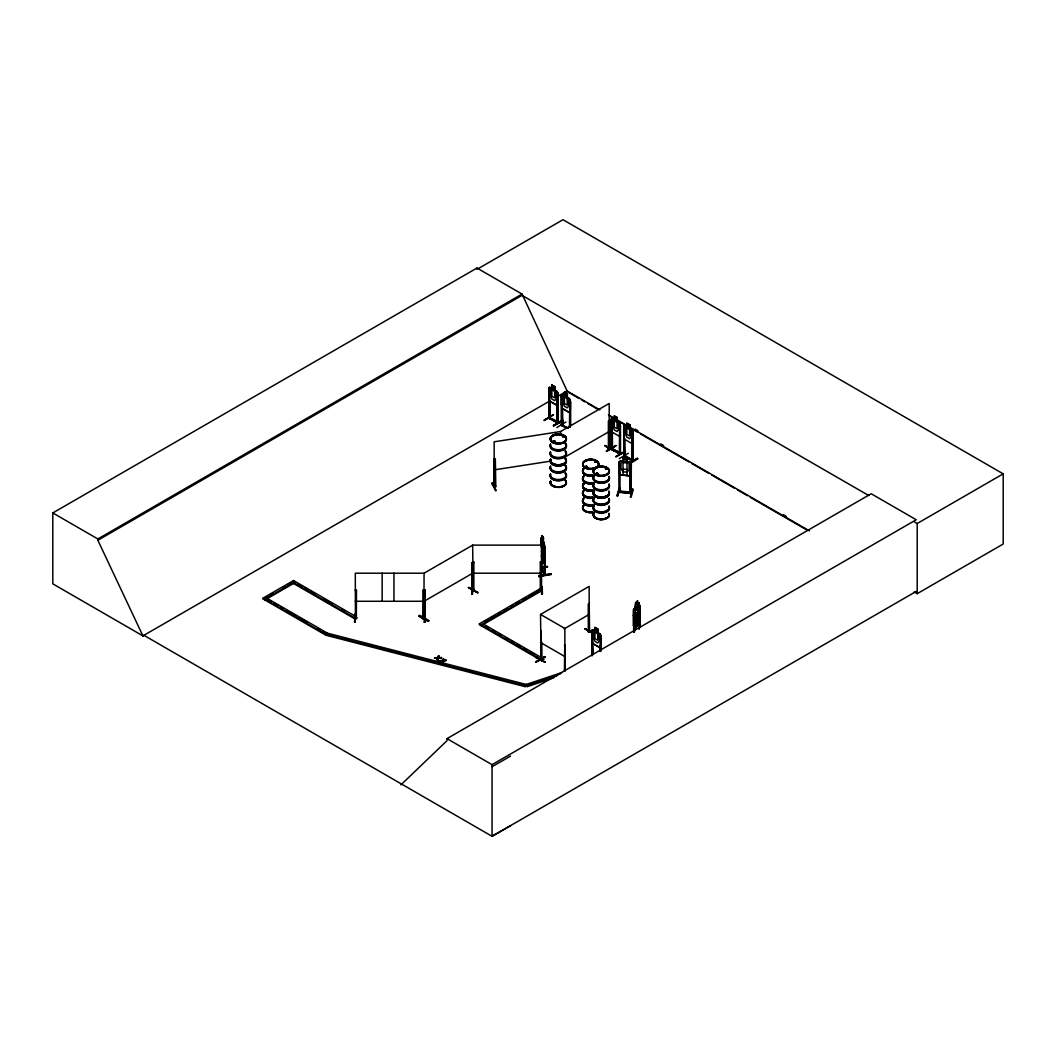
<?xml version="1.0" encoding="UTF-8"?>
<svg xmlns="http://www.w3.org/2000/svg" width="1056" height="1056" viewBox="0 0 1056 1056"><rect width="100%" height="100%" fill="white"/><g stroke="black" fill="none" stroke-linecap="round" stroke-linejoin="round"><path stroke-width="1.5" d="M544.117 556.816L544.513 554.255M549.622 417.582L548.737 417.094L549.74 418.598L549.965 401.214M549.463 418.546L548.737 418.123L548.882 387.935L548.777 397.254L549.701 401.227L556.829 405.214L549.78 401.148M549.582 417.529L548.724 416.988L548.737 418.123L549.965 418.361L549.648 390.469L548.83 389.994L549.648 390.469M549.965 417.344L549.74 418.598M556.921 421.832C564.788 424.591 536.474 411.061 556.829 421.964C557.66 421.582 558.215 424.129 557.753 422.202M540.857 544.513C540.923 537.121 545.45 549.529 544.421 551.549M540.896 544.619L541.398 541.86M562.505 424.538C559.64 422.994 564.775 426.571 561.264 425.251M562.188 397.716L561.356 397.241L562.188 397.716L562.505 425.594L561.871 425.119M611.226 447.968C612.902 446.622 612.216 451.374 611.912 448.378L611.279 448.008M614.17 419.364L612.229 418.136L611.186 418.876L611.147 448.998L620.123 454.172L619.555 452.364L612.15 448.747L619.555 452.668M619.331 453.671L619.648 425.37L620.479 425.845L620.479 453.882M620.479 452.905L619.793 452.456M623.766 455.202C625.35 453.737 624.875 458.594 624.439 455.611L623.819 455.255M632.372 460.68L631.871 459.848L632.782 460.376M631.871 460.865L631.871 432.802L633.006 433.092L633.006 461.155L624.083 456.007L624.083 427.931L624.532 456.667M633.006 461.155L633.085 460.086L631.91 459.928M547.457 566.848L541.253 567.877M536.065 661.967L539.972 659.657M544.936 656.634L541.913 658.72M545.16 656.687L542.533 658.205M553.872 442.187L553.225 441.263L554.506 440.959M553.529 441.712L552.869 441.553M563.706 436.432L562.426 436.432M562.861 436.63L562.98 436.735M585.895 466.356C583.796 467.227 587.36 468.613 587.558 467.082M585.565 466.673L586.674 467.161M587.294 467.042L586.648 466.25M595.346 461.248L595.822 461.38M595.769 461.776L595.439 461.34M595.795 474.012L597.049 473.154L597.247 474.091M598.198 473.893L597.366 474.698L595.927 474.065M606.712 468.917L606.038 468.191L605.431 469.022M606.54 468.534L605.642 468.428L606.329 468.917M635.646 619.885L634.682 623.938L636.346 619.014C637.124 623.396 639.5 619.054 636.794 617.747M631.343 472.507L629.891 475.886L620.096 474.936M627.145 461.71L627.158 458.172L622.961 457.882L623.106 475.279M629.864 461.868L631.343 463.228L631.158 493.522L631.211 463.254L629.864 461.868L627 461.696M618.922 463.993L620.07 464.099M617.034 495.792L619.766 487.925L617.734 495.858L617.034 495.792L619.106 488.374M631.171 493.495L618.842 492.32C617.971 488.836 621.799 493.39 619.846 491.423L618.882 491.33L620.03 491.462M617.734 495.858L619.766 488.506M618.829 492.017L619.938 492.122M620.202 491.159L630.392 492.017M630.168 465.287L631.382 465.142L630.168 465.287L630.274 493.442L630.234 465.036M630.287 493.403L631.514 493.218L618.922 492.07L618.961 491.014M630.472 497.02L632.518 489.086L630.472 497.02L631.171 497.086L633.204 489.72L632.491 489.086M419.034 616.136L419.536 615.278L428.71 620.519L428.208 621.39L419.034 616.163L428.261 621.298L428.696 620.519M535.96 656.594L545.2 662.323L535.511 657.36L536.026 656.502M535.933 657.043L545.134 662.218M544.236 573.58L545.186 574.042L544.711 573.342M544.487 575.111L544.328 546.44L545.081 547.008L544.685 575.23L544.645 545.028L543.378 541.517L543.51 538.032L542.19 535.709L541.636 545.78L542.216 556.142L543.325 558.334L543.51 541.49M556.657 405.121L557.753 402.296M556.723 405.28L557.845 402.376L557.845 393.096L556.789 391.274L554.756 390.205L556.156 392.278L556.156 398.732L554.664 400.633L551.866 399.023L550.374 395.393L550.374 388.951L551.866 388.661L551.971 385.15M561.409 404.435L562.241 408.461L569.263 412.513L570.28 409.53M569.263 412.513L570.385 409.609L570.385 400.343L569.329 398.508L567.296 397.452L568.696 399.524L568.696 405.966L567.191 407.867L564.406 406.256L562.914 402.626L562.914 396.185L564.406 395.894L564.498 392.383L567.389 393.941L567.389 397.386M620.162 433.184L619.133 436.154L612.11 432.102L611.279 428.076L612.11 432.102M631.594 443.243L632.597 440.471L632.597 431.27L631.594 429.541L624.677 425.423L623.713 426.109L623.766 456.298L632.782 461.393L632.689 431.204M632.689 440.418L631.66 443.388L624.637 439.336L623.713 435.376L623.924 426.149L624.809 425.515M599.742 647.473L600.732 644.701L600.732 635.501L600.838 651.539M591.862 639.606L592.786 643.566L599.808 647.618L600.838 644.648M635.408 624.492L634.141 625.997L633.376 625.403L633.494 609.721L639.078 602.804L639.764 627.251M633.692 609.748L635.725 606.448L635.725 603.002L637.626 600.996M635.474 624.307L635.527 627.99L637.56 625.838L637.494 622.354L639.474 618.988M494.208 486.209L495.541 485.958L494.261 485.813M437.633 659.789L438.372 657.967L441.487 657.571L438.372 658.258L437.633 660.079L437.039 659.459L437.633 660.079M442.358 662.812L443.797 658.904L443.216 658.574L442.477 660.66L439.322 660.766L442.477 660.37L442.358 662.812L442.385 660.752L439.322 660.766M437.752 657.637C430.597 657.809 438.794 659.736 438.491 655.842L439.072 656.462L438.491 655.842M437.752 657.928L438.491 656.132M437.039 659.749L437.646 658.02L434.597 658.033M441.487 657.862L438.478 657.875L439.072 656.172M631.211 472.468L629.785 475.768L620.202 474.83L618.803 471.385L620.07 475.015M492.307 482.962L495.805 490.67L491.726 483.542L492.4 482.909L495.805 490.67M492.307 483.358L495.805 490.076M544.262 419.984L553.45 414.704L544.328 420.552M544.262 420.38L553.423 414.691M556.802 427.614L565.976 421.951M615.846 445.592L606.223 451.15L615.833 445.579M615.767 446.028L606.738 451.44M628.307 453.275L619.265 458.674M354.473 614.671L355.133 614.156L355.212 622.195L354.499 622.195L355.04 614.605M355.04 614.209L355.12 622.037M471.94 594.053L472.507 586.093L472.6 594.119L471.874 594.119L471.86 586.608L471.874 594.092M612.467 449.302L612.374 432.089M620.479 453.816L620.479 452.786M624.994 456.535L624.901 439.322M424.736 616.862C422.77 618.46 426.769 615.74 424.882 617.866L424.063 618.341C420.341 618.235 426.518 619.793 424.697 616.836M472.586 589.538C472.52 588.562 471.464 592.495 472.243 589.908M471.768 590.726L473.101 590.396L472.679 545.134L541.451 545.134L541.583 590.528L541.583 589.235L540.157 589.802L540.131 588.72L479.358 623.806L479.358 624.69L541.913 660.805L543.682 659.776L543.682 658.904L482.909 623.806M541.279 658.535L540.54 658.429M541.055 658.72L540.54 614.434L589.169 586.357L589.169 631.488C587.347 634.141 589.934 628.69 589.433 631.752M540.857 631.673L540.91 659.842L541.279 642.682M553.331 441.632L553.489 442.2M562.386 436.445L562.861 436.352M563.68 436.748L562.888 436.722M585.328 466.739L586.238 466.25M595.056 461.38L595.082 462.185M595.993 461.894L595.056 461.776M596.033 473.563L596.165 474.514M596.376 473.444L596.495 474.342M598.158 474.065L596.746 474.54M541.055 538.177L541.517 537.544L542.362 539.339M560.287 673.966L526.178 685.344L525.149 686.664L326.423 635.369L326.423 634.484L327.439 633.164L526.178 684.46L527.432 686.585L553.793 677.807M544.513 560.67L544.038 561.304L544.276 543.008M525.149 686.664L526.178 684.46L561.845 672.566M494.036 486.948L495.541 486.988L495.29 458.687L494.168 458.858L494.208 487.238L494.168 441.804L560.591 431.534L609.206 403.458L609.206 448.589C609.734 449.843 607.913 447.269 609.629 447.691M494.168 486.935L495.528 487.027L495.29 458.687M495.409 485.984L494.287 485.852M495.383 487.04L494.432 487.199M356.572 617.602L355.436 617.615M356.466 590.264L355.304 590.264L356.466 590.264L356.334 618.671C358.169 616.796 353.654 616.823 355.436 618.671L355.304 573.21L424.063 573.21L472.679 545.134M424.169 618.631L424.116 617.232L422.77 617.866M472.732 589.525L473.986 589.499M471.768 590.792L471.874 562.676L472.679 562.188L473.854 562.188L473.854 590.581L472.692 590.528L473.986 590.264M638.774 607.015L634.128 612.084L633.494 616.176L633.996 612.044L638.84 607.213M634.141 625.997L638.84 620.915M635.408 627.95L637.494 625.799L637.362 622.314L638.51 620.123L637.507 605.563L635.606 607.57L634.577 617.813L635.527 627.99M637.626 604.454L637.573 600.772L635.54 602.91L634.59 608.639L635.593 623.198L637.494 621.192L638.524 610.949L638.524 604.494L637.507 604.415L639.052 602.95M634.247 611.213L634.247 631.488M639.21 629.402L639.764 605.418L640.16 627.383M640.16 605.537L639.21 606.012M639.738 612.625C641.599 617.509 626.894 628.439 638.933 616.612M539.774 659.617L535.854 661.94L540.764 659.802M608.401 448.048L609.536 447.784M608.441 448.985L608.401 420.988L609.206 420.512L609.536 448.879L608.401 449.064L609.312 448.536M588.258 631L589.433 630.736M588.39 631.884L588.35 603.9L589.169 603.412L589.604 631.66L588.667 632.148L588.667 604.072L589.486 603.596M541.094 567.217L541.913 568.801L541.873 560.934M618.922 462.264L620.176 461.208L629.785 462.066M553.529 441.078L553.186 442.253M585.776 466.818L587.189 466.924L586.45 467.122M595.162 461.274L595.201 461.974M597.59 474.342L597.432 473.273M548.777 387.988L549.833 387.248L551.773 388.489M548.882 388.093L549.833 387.248L556.75 391.367L557.845 393.096M566.531 428.3L561.356 425.304L561.317 395.234L562.36 394.482L564.3 395.723M561.409 395.327L562.36 394.482L569.29 398.6L570.385 400.343M612.282 418.268L611.279 418.968L611.384 428.116M591.914 655.736L591.862 630.34L592.918 629.6L599.834 633.706M591.967 630.445L592.957 629.746M355.172 618.341L356.598 618.328M356.426 618.618L355.436 618.631M422.902 617.311L424.578 617.496M471.86 589.604L473.009 589.459M473.814 590.542L473.708 589.156L472.626 589.235M541.411 589.525C539.365 589.987 541.807 587.954 541.319 590.608M609.022 447.559L608.718 449.249L608.718 421.172L609.536 420.697M604.877 446.002L614.552 450.938L605.365 445.658M424.525 618.486L424.882 589.789L422.902 590.264L422.77 618.605M472.098 590.977L472.19 562.848L473.854 562.188M468.349 587.69L478.025 592.627L468.838 587.334M424.38 618.512L424.974 617.8M541.358 631.013L540.962 631.726M591.796 632.874L585.341 628.597M588.35 631.858L589.169 630.472M542.348 658.165L544.962 656.594M564.432 670.745L564.749 645.11L565.171 670.798M565.171 645.348L564.432 645.295M142.982 635.923L52.8 583.849L52.8 512.939L476.982 268.039L522.047 294.056L567.112 390.984L599.887 409.913M478.394 268.541L562.993 219.701L1003.2 473.854L1003.2 544.025L917.189 593.683L914.338 592.033M52.8 512.939L97.865 538.956L522.047 294.056M510.563 825.686L492.043 836.299L143.92 635.316L142.916 635.884L97.865 540.276L522.047 295.376L868.745 495.541M551.866 385.202L554.862 386.694L554.862 390.152M556.921 422.862L557.238 394.495L558.07 394.97L558.162 423.1L556.829 422.69L557.555 423.218M558.07 394.97L556.921 394.68M142.916 635.884L550.004 400.858M557.132 396.739L567.112 390.984M561.317 395.234L561.409 404.527M569.461 426.862L569.778 401.729L570.596 402.204L570.596 425.594M570.596 402.204L569.461 401.914M562.241 408.461L569.356 412.46M562.558 419.971L553.45 425.819L563.072 420.829L553.568 425.819M553.45 425.819L562.69 420.552M263.116 598.079L325.67 634.194L325.67 635.065L263.116 598.95L263.116 598.079L293.515 580.536L354.644 615.833M263.116 598.95L267.26 596.561M270.032 594.964L272.791 593.366M282.454 587.783L285.226 586.199M287.984 584.602L293.515 581.407L293.515 580.536M266.27 599.174L293.898 583.229M612.229 418.136L619.159 422.242L620.255 423.984L620.096 454.106M614.275 416.09L617.258 417.582L617.258 421.04L619.106 422.215M619.331 453.737L611.543 448.774L611.226 420.882L612.374 421.172M617.258 417.582L614.275 415.853L614.275 419.536L612.784 419.826L612.784 426.268L614.275 429.898L617.06 431.508L618.565 429.607L618.565 423.166L617.258 421.04M566.148 456.39L609.206 431.534M620.479 425.845L619.331 425.555M624.677 425.423L626.71 426.598M626.815 423.324L629.798 424.816L629.798 428.274L632.689 431.27M624.584 428.591L624.083 427.931M629.798 424.816L626.815 423.086L626.815 426.769L625.31 427.06L625.31 433.514L626.815 437.131L629.6 438.742L631.092 436.854L631.092 430.399L629.798 428.274M633.006 433.092L631.871 432.802M624.637 439.336L623.819 435.31M625.033 450.938L615.846 456.707L625.429 451.638M615.846 456.707L625.469 451.73M325.67 634.194L327.439 633.164L327.439 634.049M629.693 462.607L637.56 458.172L629.693 463.188M630.155 463.386L637.969 458.872M425.449 600.481L472.679 573.21L541.451 573.21M485.008 621.43L487.846 619.793M490.67 618.156L494.908 615.714M497.732 614.077L500.557 612.454M503.382 610.817L507.632 608.362M510.457 606.738L513.282 605.101M516.107 603.478L518.932 601.841M523.169 599.386L526.007 597.762M528.832 596.125L538.718 590.41M541.913 589.75L481.127 624.835L481.127 625.706L541.913 590.621L540.131 588.72M564.155 628.874L589.169 614.434M591.862 630.34L591.967 639.646M479.358 623.806L541.913 659.921L543.682 658.904M584.826 628.914L592.231 632.161M597.841 629.112L597.841 632.557L599.24 634.63L599.24 641.084L597.749 642.985L594.95 641.362L593.459 637.745L593.459 631.29L594.95 631L595.056 627.488L597.749 629.165L597.749 632.623M591.914 632.346L593.05 632.636M600.019 651.064L600.336 636.847L601.154 637.322L601.154 649.796M601.154 637.322L600.019 637.032M592.786 643.566L599.808 647.618M446.992 738.646L871.174 493.746L916.238 519.75L492.043 764.663L446.992 738.646L446.992 740.692L400.937 784.846M914.338 521.862L917.189 523.512L1003.2 473.854M916.238 591.4L492.043 836.299L492.043 764.663M544.236 574.464C548.341 577.632 535.656 558.241 544.289 573.712M492.043 766.709L510.563 756.096M631.448 492.452L630.036 492.32L631.396 492.122M623.106 461.472L621.007 462.436L621.007 468.877L623.106 471.834L627 472.177L629.099 469.603L629.099 463.148L627 461.815M541.174 658.06L541.768 658.482L541.675 642.325M554.453 441.778L554.915 441.263L553.634 440.959M554.453 442.134L554.743 441.17M554.888 442.094L553.067 441.962M586.212 466.184L586.766 466.33M596.653 473.273L596.376 474.25M527.432 685.714L556.895 675.893M553.687 441.368L554.453 441.368M554.506 441.83L553.634 441.83M606.395 469.168L605.682 469.168M597.274 474.382L597.247 473.233M540.962 659.802L540.857 631.303M543.51 538.032L542.23 535.907M542.322 539.141L542.19 535.709M545.081 547.008L544.328 546.44M544.553 554.347L544.144 556.987L541.398 551.417M542.045 557.357L542.23 540.514L543.338 542.705L543.919 553.067L543.365 563.138L542.045 560.815L542.216 557.304M542.177 560.789L543.365 563.138M541.081 567.059L541.913 567.785L541.596 567.006M541.279 567.468L547.496 566.425L541.081 568.088M541.108 567.653L547.496 567.006M538.916 576.629L551.285 574.53L551.113 573.632L538.705 575.652L538.903 576.563M494.287 459.109L495.409 458.938M494.168 469.88L550.876 461.102M441.487 657.571L438.478 657.875M434.597 658.337L437.646 658.02M445.658 659.974L443.111 660.99C446.16 661.663 445.698 659.34 446.213 660.594M445.658 660.264L443.203 660.607L446.213 660.304M439.322 661.069L442.385 661.043M472.824 590.185L473.854 590.264M604.903 445.408L614.13 451.097M468.428 587.545L477.523 592.918M584.918 628.769L591.505 632.504M561.739 425.119L561.871 424.103L561.99 425.779M611.992 449.434L612.058 421.357M624.149 454.978L624.268 456.007M632.636 460.324L632.663 461.406M540.289 562.201L541.451 562.452L540.289 562.201L540.289 590.264M471.794 586.674L472.507 586.674M542.256 586.674L541.543 586.674L541.622 594.119L542.335 594.119L542.243 586.608L542.335 594.092M422.902 618.605L424.063 618.592M424.195 617.14L424.235 622.182L424.961 622.182L424.842 617.641M355.304 601.273L424.063 601.273M563.059 435.93L563.746 436.445M553.846 442.108L554.611 441.078M586.45 466.396L587.11 466.818M586.45 467.412L585.618 467.386M597.762 473.194A8.158 4.712 0 0 1 596.468 474.17L597.049 474.395M623.106 458.014L627.026 458.278L627 475.636M623.119 461.393L620.11 461.089L618.776 462.198L618.961 492.373M623.106 462.62L627 462.964M623.106 469.062L627 469.418M620.202 491.449L631.171 492.466M611.622 448.721L611.741 447.744M554.268 440.959L555.324 441.738M596.838 474.448L596.468 474.474A8.158 4.712 0 0 0 597.762 473.603L597.815 474.025M541.556 568.088L541.715 567.112M544.592 575.15L541.121 568.154M330.62 634.867L335.399 636.095M343.345 638.141L348.11 639.382M371.963 645.533L376.728 646.76M379.909 647.579L384.674 648.82M395.802 651.684L405.346 654.152M408.527 654.971L413.292 656.198M429.198 660.304L433.963 661.531M437.144 662.363L441.91 663.59M465.762 669.742L470.527 670.969M494.38 677.134L499.145 678.361M522.997 684.512L527.432 686.585M326.423 634.484L525.149 685.78M639.078 602.804L639.606 627.964M541.662 586.582L541.741 594.026M495.29 486.75L495.132 485.681L495.541 486.248M424.38 590.449L422.902 590.264M425.291 617.258L425.159 618.13L425.198 589.974M635.105 429.092L637.956 430.729M660.766 443.903L663.604 445.553M783.354 514.681L786.205 516.318M608.441 414.85L809.437 530.891M566.267 391.076L579.11 398.495M581.962 400.145L584.813 401.795M587.664 403.432L597.656 409.2M609.061 415.787L614.777 419.087M617.628 420.737L624.756 424.855M629.033 427.324L637.6 432.26M640.451 433.91L688.948 461.908M691.799 463.558L708.919 473.444M711.77 475.094L734.593 488.268M737.444 489.918L747.437 495.673M750.288 497.323L807.352 530.27M554.862 386.694L551.773 385.031L551.866 388.661M567.389 393.941L564.3 392.264L564.406 395.894M568.26 428.195L562.28 425.106L567.943 428.38M566.848 428.116L561.673 425.119L561.673 397.056M548.869 418.15L557.753 423.218L557.753 393.083M597.947 629.046L594.858 627.383L594.95 631M540.54 614.434L564.854 628.465L564.854 670.982M540.54 642.51L564.854 656.542M485.734 626.327L488.558 627.95M492.796 630.406L495.62 632.029M498.445 633.666L501.283 635.303M505.52 637.745L508.345 639.382M511.17 641.005L513.995 642.642M516.833 644.279L521.07 646.721M523.895 648.358L526.72 649.981M529.544 651.618L533.782 654.06M298.109 584.06L302.346 586.516M305.171 588.139L308.009 589.776M310.834 591.413L315.071 593.855M323.545 598.752L332.033 603.649M341.92 609.365L344.758 610.988M327.439 633.164L266.666 598.079L266.666 598.95M268.079 599.768L270.904 601.405M273.728 603.029L277.979 605.484M280.804 607.108L283.628 608.744M286.453 610.381L296.353 616.084M299.178 617.72L307.652 622.618M317.552 628.333L320.377 629.957M323.202 631.594L326.027 633.23M597.59 473.352L598.29 474.012M633.442 625.284L634.181 625.852M631.91 460.944L632.188 432.617M558.017 422.954L549.146 417.886L549.146 389.822M562.584 419.984L553.502 425.317M424.961 622.156L424.235 622.182M541.266 541.886L544.157 547.43M542.216 549.701L543.325 551.892M541.292 555.76L544.17 561.277M543.127 560.828L542.414 559.416L543.127 561.977M542.428 536.87L543.14 539.431L542.428 538.019M541.398 537.715L544.117 543.114M541.121 540.091L541.451 543.853M638.893 607.055L639.527 609.84M633.56 618.908L634.326 621.746M592.06 639.58L593.05 654.469M473.009 590.449L473.009 562.373M917.189 523.512L917.189 593.683M634.643 611.345L634.643 631.62M634.075 611.926L634.075 632.201M633.56 609.708L633.692 632.082M629.706 424.882L629.6 428.393M620.057 424.024L620.057 433.237M619.991 464.35L619.991 492.426M617.166 417.635L617.06 421.146M608.441 447.955L608.626 449.302M600.336 646.206L600.336 650.879M592.733 632.821L592.733 654.654M592.231 639.962L592.231 655.565M570.28 400.33L570.28 427.337M569.778 401.729L569.778 426.69M567.296 393.994L567.191 397.505M562.505 408.448L562.597 425.66M560.591 431.534L560.591 434.65M557.238 394.495L556.974 422.836L557.146 421.489M554.756 386.76L554.664 390.271M545.2 656.806L536.105 662.086M543.193 559.508L543.233 563.152M541.913 659.921L541.913 660.805M541.358 642.154L541.451 658.297M541.187 545.82L541.147 538.032L541.055 545.846M526.178 684.46L526.178 685.344M476.982 268.039L476.982 269.359M472.824 589.208L472.824 590.608M424.063 573.21L423.931 618.671M423.034 617.285L423.034 618.671M393.954 573.21L393.954 601.273M382.14 573.21L382.14 601.273M295.284 582.437L295.284 581.552L264.898 599.095L264.898 599.98M97.865 538.956L97.865 540.276M609.18 484.757A8.158 4.712 0 0 1 600.244 490.644A8.158 4.712 0 0 1 594.238 483.622M609.074 485.219A8.039 4.646 0 0 1 600.257 491.027A8.039 4.646 0 0 1 594.343 484.11M609.035 491.291A8.012 4.62 0 0 1 600.257 497.072A8.012 4.62 0 0 1 594.37 490.169A7.986 4.62 0 0 0 600.257 497.046A7.986 4.62 0 0 0 609.022 491.278M609.088 491.449A8.052 4.646 0 0 1 600.257 497.27A8.052 4.646 0 0 1 594.33 490.327M609.18 477.008A8.158 4.712 0 0 1 600.244 482.896A8.158 4.712 0 0 1 594.238 475.873M609.061 483.925A8.026 4.633 0 0 1 600.257 489.72A8.026 4.633 0 0 1 594.356 482.816M609.074 477.484A8.039 4.646 0 0 1 600.257 483.278A8.039 4.646 0 0 1 594.343 476.362M609.18 484.361A8.158 4.712 0 0 1 600.244 490.248A8.158 4.712 0 0 1 594.238 483.226M609.18 476.612A8.158 4.712 0 0 1 600.244 482.5A8.158 4.712 0 0 1 594.238 475.477M609.061 476.177A8.026 4.633 0 0 1 600.257 481.972A8.026 4.633 0 0 1 594.356 475.068M609.18 506.84A8.158 4.712 0 0 1 600.244 512.714A8.158 4.712 0 0 1 594.238 505.705M609.074 507.302A8.039 4.646 0 0 1 600.257 513.11A8.039 4.646 0 0 1 594.343 506.18M594.37 512.226A8.012 4.62 0 0 0 600.257 519.116A7.986 4.62 0 0 0 609.022 513.361A8.012 4.62 0 0 1 600.257 519.116A7.986 4.62 0 0 1 594.383 512.239M609.088 513.533A8.052 4.646 0 0 1 600.257 519.341A8.052 4.646 0 0 1 594.33 512.411M609.088 492.043A8.052 4.646 0 0 1 600.257 497.851A8.052 4.646 0 0 1 594.33 490.921M609.18 499.092A8.158 4.712 0 0 1 600.244 504.979A8.158 4.712 0 0 1 594.238 497.957M609.061 506.009A8.026 4.633 0 0 1 600.257 511.804A8.026 4.633 0 0 1 594.356 504.887M609.074 499.554A8.039 4.646 0 0 1 600.257 505.362A8.039 4.646 0 0 1 594.343 498.432M609.18 506.431A8.158 4.712 0 0 1 600.244 512.318A8.158 4.712 0 0 1 594.238 505.296M609.18 498.696A8.158 4.712 0 0 1 600.244 504.583A8.158 4.712 0 0 1 594.238 497.561M609.061 498.26A8.026 4.633 0 0 1 600.257 504.055A8.026 4.633 0 0 1 594.356 497.138M592.812 483.542A8.158 4.712 0 0 1 584.232 481.853A8.158 4.712 0 0 1 583.638 476.639M592.786 483.912A8.026 4.633 0 0 1 584.338 482.262A8.026 4.633 0 0 1 583.757 477.127M592.786 490.156A8.052 4.646 0 0 1 584.311 488.492A8.052 4.646 0 0 1 583.73 483.331M592.786 490.446A8.026 4.633 0 0 1 584.338 488.796A8.026 4.633 0 0 1 583.757 483.648A8.052 4.646 0 0 0 584.311 488.836A8.052 4.646 0 0 0 592.786 490.486M592.812 475.794A8.158 4.712 0 0 1 584.232 474.104A8.158 4.712 0 0 1 583.638 468.89M592.786 482.618A8.026 4.633 0 0 1 584.338 480.968A8.026 4.633 0 0 1 583.757 475.82M592.786 476.164A8.026 4.633 0 0 1 584.338 474.514A8.026 4.633 0 0 1 583.757 469.379M592.812 483.133A8.158 4.712 0 0 1 584.232 481.457A8.158 4.712 0 0 1 583.638 476.243M592.812 475.398A8.158 4.712 0 0 1 584.232 473.708A8.158 4.712 0 0 1 583.638 468.494M592.786 474.87A8.026 4.633 0 0 1 584.338 473.22A8.026 4.633 0 0 1 583.757 468.085M592.812 505.613A8.158 4.712 0 0 1 584.232 503.936A8.158 4.712 0 0 1 583.638 498.709M592.786 505.996A8.026 4.633 0 0 1 584.338 504.332A8.026 4.633 0 0 1 583.757 499.198M592.786 512.226A8.052 4.646 0 0 1 584.311 510.563A8.052 4.646 0 0 1 583.73 505.415M592.786 490.75A8.052 4.646 0 0 1 584.311 489.086A8.052 4.646 0 0 1 583.73 483.925M592.812 497.864A8.158 4.712 0 0 1 584.232 496.188A8.158 4.712 0 0 1 583.638 490.974M592.786 504.689A8.026 4.633 0 0 1 584.338 503.039A8.026 4.633 0 0 1 583.757 497.904M592.786 498.26A8.039 4.646 0 0 1 584.324 496.597A8.039 4.646 0 0 1 583.744 491.449M592.812 505.217A8.158 4.712 0 0 1 584.232 503.54A8.158 4.712 0 0 1 583.638 498.313M592.812 497.468A8.158 4.712 0 0 1 584.232 495.792A8.158 4.712 0 0 1 583.638 490.565M592.786 496.954A8.026 4.633 0 0 1 584.338 495.29A8.026 4.633 0 0 1 583.757 490.156M565.277 444.088A8.026 4.633 0 0 1 559.376 451.004A8.026 4.633 0 0 1 550.585 445.21M565.277 442.794A8.026 4.633 0 0 1 559.376 449.711A8.026 4.633 0 0 1 550.585 443.916M565.277 451.836A8.026 4.633 0 0 1 559.376 458.753A8.026 4.633 0 0 1 550.585 452.958M565.396 451.348A8.158 4.712 0 0 1 559.403 458.37A8.158 4.712 0 0 1 550.453 452.483M565.396 450.952A8.158 4.712 0 0 1 559.403 457.974A8.158 4.712 0 0 1 550.453 452.087M565.303 450.542A8.039 4.646 0 0 1 559.376 457.459A8.039 4.646 0 0 1 550.559 451.651M565.396 443.612A8.158 4.712 0 0 1 559.403 450.635A8.158 4.712 0 0 1 550.453 444.748M565.396 443.203A8.158 4.712 0 0 1 559.403 450.226A8.158 4.712 0 0 1 550.453 444.338M565.303 458.053A8.052 4.646 0 0 1 559.39 464.983A8.052 4.646 0 0 1 550.546 459.175M565.303 458.647A8.052 4.646 0 0 1 559.39 465.577A8.052 4.646 0 0 1 550.546 459.769M565.277 466.171A8.026 4.633 0 0 1 559.376 473.088A8.026 4.633 0 0 1 550.585 467.293M565.277 464.878A8.026 4.633 0 0 1 559.376 471.781A8.026 4.633 0 0 1 550.585 465.986M565.277 473.92A8.026 4.633 0 0 1 559.376 480.823A8.026 4.633 0 0 1 550.585 475.028M565.396 473.431A8.158 4.712 0 0 1 559.403 480.454A8.158 4.712 0 0 1 550.453 474.566M565.396 473.035A8.158 4.712 0 0 1 559.403 480.058A8.158 4.712 0 0 1 550.453 474.17M565.277 472.613A8.026 4.633 0 0 1 559.376 479.53A8.026 4.633 0 0 1 550.585 473.735M565.396 465.683A8.158 4.712 0 0 1 559.403 472.705A8.158 4.712 0 0 1 550.453 466.818M565.396 465.287A8.158 4.712 0 0 1 559.403 472.309A8.158 4.712 0 0 1 550.453 466.422M550.559 481.496A8.039 4.646 0 0 0 559.376 487.304A8.039 4.646 0 0 0 565.303 480.374A8.052 4.646 0 0 1 559.39 487.331A8.039 4.646 0 0 1 550.559 481.536A8.052 4.646 0 0 0 559.39 487.331A8.039 4.646 0 0 0 565.303 480.414M565.303 480.124A8.052 4.646 0 0 1 559.39 487.067A8.052 4.646 0 0 1 550.546 481.246M541.556 547.193L542.348 552.829L541.596 555.324L541.979 556.05L542.599 554.149L543.576 559.244L542.837 553.832L543.616 551.245L543.259 550.519L542.586 552.565L541.556 547.193M419.483 615.754L428.591 621.1L419.483 615.754M637.494 611.992L635.593 613.985L637.507 612.018M637.494 614.75L635.593 616.744L637.507 614.777M637.151 624.426L635.936 626.868L637.151 624.426M637.164 601.894L635.936 604.322L637.164 601.894M472.718 590.238L471.874 590.74L472.784 590.212M624.994 455.809L632.095 459.901L624.994 455.809M599.887 633.626L600.838 635.501L599.887 633.626M551.113 574.068L538.705 576.233L551.113 574.068M626.3 458.872L623.792 458.647L623.792 459.809L626.3 460.02L626.3 458.872M616.572 417.978L614.777 416.948L614.777 418.097L616.572 419.14L616.572 417.978M629.099 425.225L627.304 424.182L627.304 425.33L629.099 426.373L629.099 425.225M617.06 422.294L614.275 420.684L614.275 427.139L617.06 428.749L617.06 422.294M629.6 429.541L626.815 427.931L626.815 434.372L629.6 435.983L629.6 429.541M554.162 387.103L552.367 386.06L552.367 387.222L554.162 388.252L554.162 387.103M566.702 394.337L564.907 393.307L564.907 394.456L566.702 395.485L566.702 394.337M554.664 391.42L551.866 389.809L551.866 396.251L554.664 397.861L554.664 391.42M567.191 398.653L564.406 397.043L564.406 403.498L567.191 405.108L567.191 398.653M597.247 629.455L595.452 628.412L595.452 629.561L597.247 630.604L597.247 629.455M597.749 633.772L594.95 632.161L594.95 638.603L597.749 640.213L597.749 633.772M354.288 617.668L293.515 582.582L293.515 583.453L354.288 618.539L354.288 617.668M543.325 549.12L542.216 546.942L543.338 549.146M597.287 474.896A8.039 4.646 0 0 0 609.352 470.884A8.039 4.646 0 0 0 597.287 466.858A8.039 4.646 0 0 0 597.287 474.896M597.287 475.556A8.026 4.633 0 0 0 609.325 471.544A8.026 4.633 0 0 0 597.287 467.531A8.026 4.633 0 0 0 597.287 475.556M600.257 497.521A8.039 4.646 0 0 0 609.074 491.713A8.052 4.646 0 0 1 600.257 497.521A8.052 4.646 0 0 1 594.33 490.591A8.039 4.646 0 0 0 600.257 497.521M595.61 474.434A8.052 4.646 0 0 0 609.088 472.349A8.052 4.646 0 0 0 599.214 466.66A8.052 4.646 0 0 0 595.61 474.434M595.61 474.197A8.052 4.646 0 0 0 609.088 472.111A8.052 4.646 0 0 0 599.214 466.409A8.052 4.646 0 0 0 595.61 474.197M595.65 474.804A7.986 4.62 0 0 0 609.022 472.745A7.986 4.62 0 0 0 599.24 467.095A7.986 4.62 0 0 0 595.65 474.804M600.257 498.221A8.026 4.633 0 0 0 609.061 492.426A7.986 4.62 0 0 1 600.257 498.194A7.986 4.62 0 0 1 594.383 491.317A8.026 4.633 0 0 0 600.257 498.221M600.257 519.592A8.039 4.646 0 0 0 609.074 513.797A8.052 4.646 0 0 1 600.257 519.605A8.052 4.646 0 0 1 594.33 512.662A8.039 4.646 0 0 0 600.257 519.592M586.687 467.914A8.039 4.646 0 0 0 598.752 463.888A8.039 4.646 0 0 0 586.687 459.875A8.039 4.646 0 0 0 586.687 467.914M584.338 488.308A8.026 4.633 0 0 0 592.786 489.971A7.986 4.62 0 0 1 584.364 488.294A7.986 4.62 0 0 1 583.783 483.186A8.026 4.633 0 0 0 584.338 488.308M585.037 467.848A8.012 4.62 0 0 0 598.435 465.775A7.986 4.62 0 0 0 588.641 460.099A8.012 4.62 0 0 0 585.037 467.848A7.986 4.62 0 0 0 598.422 465.762A8.012 4.62 0 0 0 588.628 460.112A7.986 4.62 0 0 0 585.05 467.821M585.011 467.465A8.052 4.646 0 0 0 598.488 465.379A8.052 4.646 0 0 0 588.614 459.69A8.052 4.646 0 0 0 585.011 467.465M585.011 467.214A8.052 4.646 0 0 0 598.488 465.128A8.052 4.646 0 0 0 588.614 459.426A8.052 4.646 0 0 0 585.011 467.214M584.338 510.391A8.026 4.633 0 0 0 592.786 512.041A7.986 4.62 0 0 1 584.364 510.378A7.986 4.62 0 0 1 583.783 505.256A8.026 4.633 0 0 0 584.338 510.391M584.338 489.456A8.026 4.633 0 0 0 592.786 491.119A7.986 4.62 0 0 1 584.364 489.443A7.986 4.62 0 0 1 583.783 484.334A8.026 4.633 0 0 0 584.338 489.456M584.338 510.814A8.026 4.633 0 0 0 592.786 512.464A8.052 4.646 0 0 1 584.311 510.84A8.052 4.646 0 0 1 583.73 505.679A8.026 4.633 0 0 0 584.338 510.814M554.308 442.622A8.039 4.646 0 0 0 566.372 438.61A8.039 4.646 0 0 0 554.308 434.584A8.039 4.646 0 0 0 554.308 442.622A8.039 4.646 0 0 0 566.372 438.649A8.039 4.646 0 0 0 554.308 434.623A8.039 4.646 0 0 0 554.308 442.662M552.671 442.53A8.012 4.62 0 0 0 566.069 440.458A8.012 4.62 0 0 0 556.261 434.795A8.012 4.62 0 0 0 552.671 442.53M559.376 464.772A8.012 4.62 0 0 0 565.264 457.882A7.986 4.62 0 0 1 559.376 464.785A7.986 4.62 0 0 1 550.612 459.017A8.012 4.62 0 0 0 559.376 464.772M554.308 442.913A8.052 4.646 0 0 0 566.386 438.874A8.052 4.646 0 0 0 554.308 434.848A8.052 4.646 0 0 0 554.308 442.913M559.376 465.221A8.039 4.646 0 0 0 565.303 458.304A8.052 4.646 0 0 1 559.39 465.26A8.052 4.646 0 0 1 550.546 459.439A8.039 4.646 0 0 0 559.376 465.221M554.334 443.269A7.986 4.62 0 0 0 566.32 439.283A7.986 4.62 0 0 0 554.334 435.283A7.986 4.62 0 0 0 554.334 443.269M559.376 465.947A8.012 4.62 0 0 0 565.264 459.056A7.986 4.62 0 0 1 559.376 465.934A8.012 4.62 0 0 1 550.598 460.178A7.986 4.62 0 0 0 559.376 465.934M559.376 486.856A8.012 4.62 0 0 0 565.264 479.952A7.986 4.62 0 0 1 559.376 486.856A7.986 4.62 0 0 1 550.612 481.087A8.012 4.62 0 0 0 559.376 486.856"/></g></svg>
